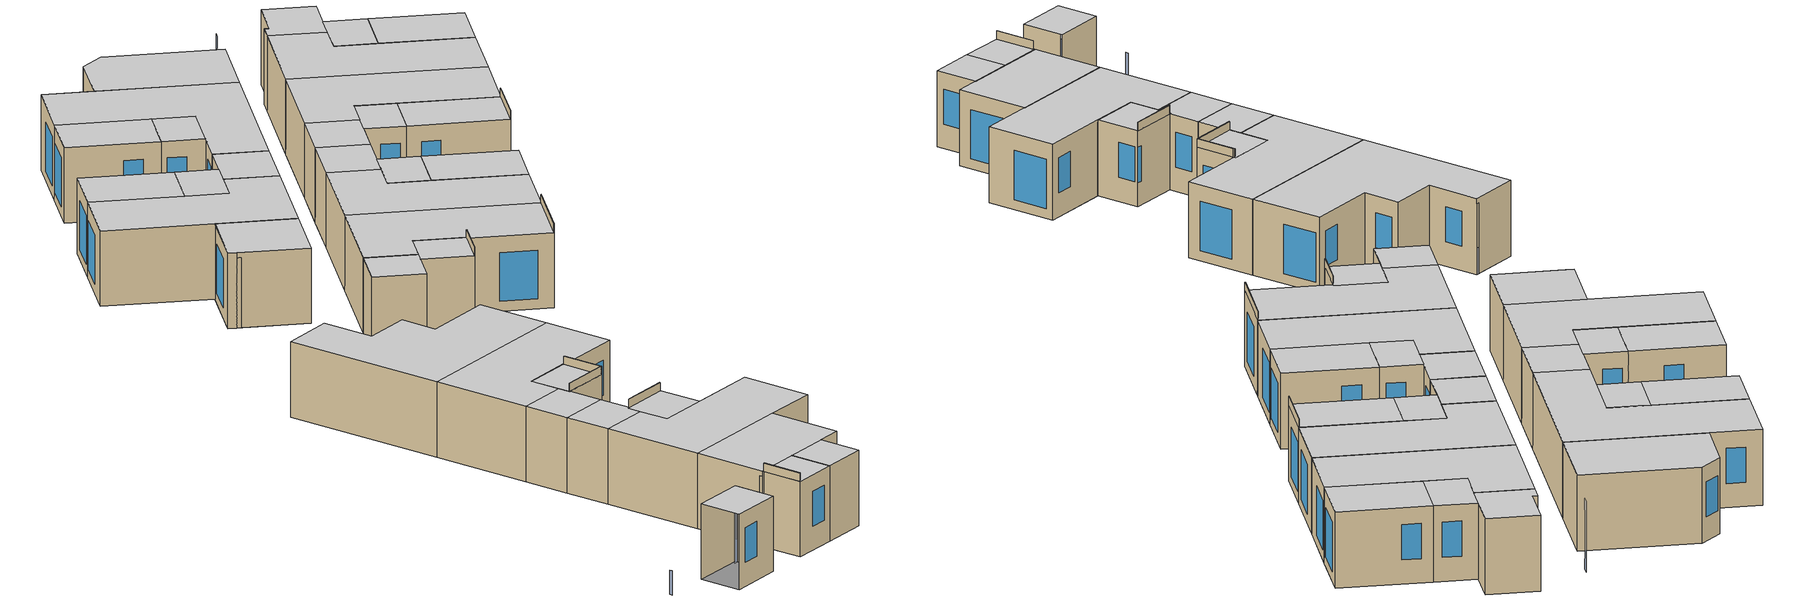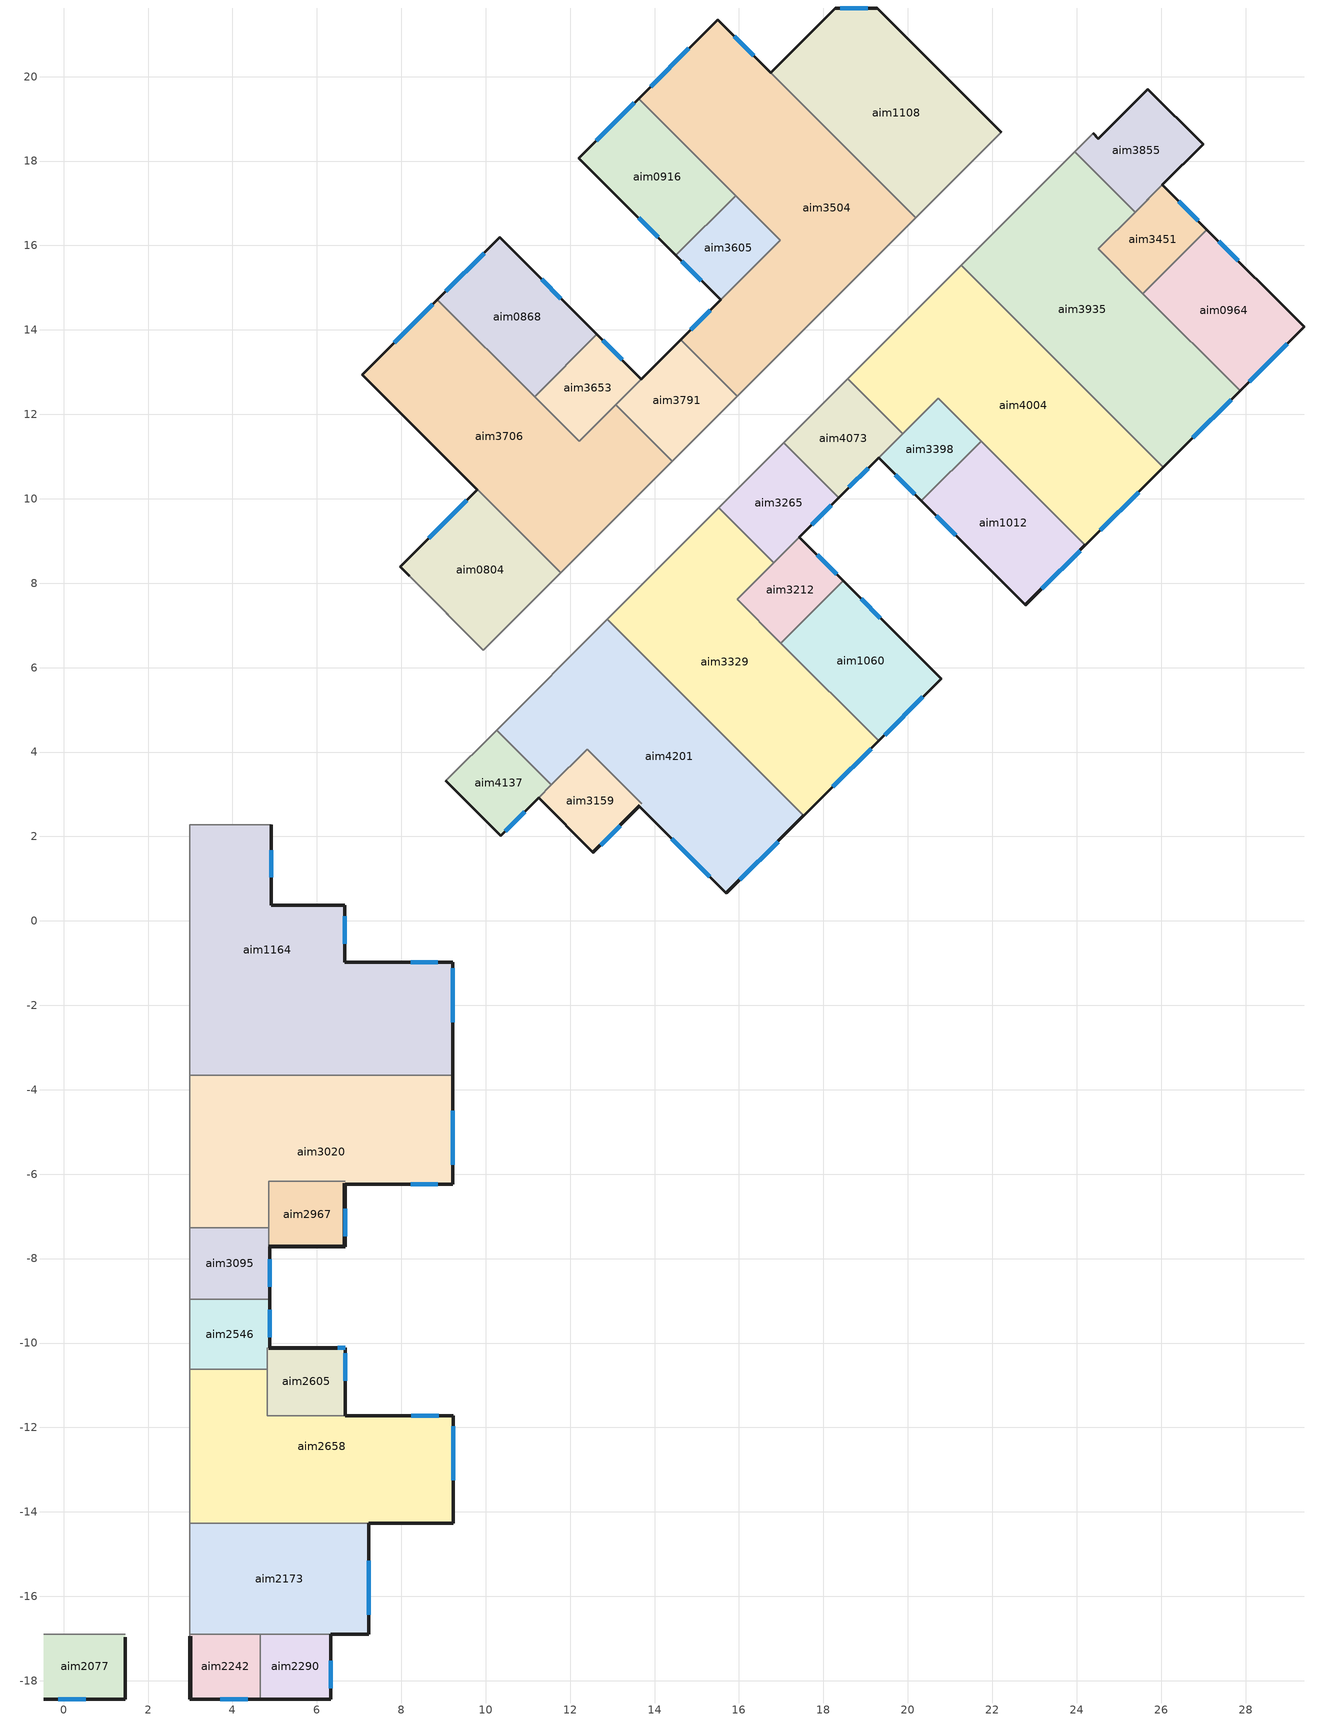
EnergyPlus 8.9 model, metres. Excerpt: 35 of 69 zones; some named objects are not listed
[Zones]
aim0804
 floor adiabatic (aim5237): 7.97,8.39 9.8,10.22 11.78,8.25 9.94,6.41 z54
 wall outside (aim5190): 9.8,10.22 7.97,8.39 8.18,8.17 z54:56.7
 wall to aim4771 (aim5190): 8.18,8.17 8.29,8.07 z54:56.52
 wall to aim4771 (aim5250): 9.94,6.41 11.78,8.25 z54:56.7; 8.18,8.17,56.52 8.29,8.07,56.52 8.29,8.07,54 9.94,6.41,54 9.94,6.41,56.7 8.18,8.17,56.7
 window (aim5302): 9.55,9.97 8.65,9.06 z54.36:56.11
 ceiling adiabatic (aim5237): 7.97,8.39 9.94,6.41 11.78,8.25 9.8,10.22 z56.7
aim3706
 floor adiabatic (aim5237): 7.08,12.94 8.86,14.72 12.21,11.36 13.08,12.23 14.42,10.89 11.78,8.25 9.8,10.22 z54
 wall outside (aim5190): 8.86,14.72 7.08,12.94 9.8,10.22 z54:56.7
 wall to aim0804 (aim5250): 9.8,10.22 11.78,8.25 z54:56.7
 wall to aim0868 (aim5250): 11.16,12.42 8.86,14.72 z54:56.7
 wall to aim3653 (aim5250): 13.08,12.23 12.21,11.36 11.16,12.42 z54:56.7
 wall to aim4771 (aim5250): 11.78,8.25 14.42,10.89 z54:56.7
 window (aim5302): 8.74,14.6 7.84,13.7 z54.36:56.11
 ceiling adiabatic (aim5237): 7.08,12.94 9.8,10.22 11.78,8.25 14.42,10.89 13.08,12.23 12.21,11.36 8.86,14.72 z56.7
aim0868
 floor adiabatic (aim5237): 8.86,14.72 10.33,16.19 12.63,13.89 11.16,12.42 z54
 wall outside (aim5190): 12.63,13.89 10.33,16.19 8.86,14.72 z54:56.7
 window (aim5302): 9.96,15.82 9.06,14.91 z54.36:56.11
 window (aim5298): 11.78,14.74 11.32,15.2 z54.86:56.11
 ceiling adiabatic (aim5237): 8.86,14.72 11.16,12.42 12.63,13.89 10.33,16.19 z56.7
aim3653
 floor adiabatic (aim5237): 11.16,12.42 12.63,13.89 13.69,12.83 12.21,11.36 z54
 wall outside (aim5190): 13.69,12.83 12.63,13.89 z54:56.7
 wall to aim0868 (aim5250): 12.63,13.89 11.16,12.42 z54:56.7
 window (aim5298): 13.23,13.29 12.77,13.75 z54.86:56.11
 ceiling adiabatic (aim5237): 11.16,12.42 12.21,11.36 13.69,12.83 12.63,13.89 z56.7
aim0916
 floor adiabatic (aim5237): 12.21,18.07 13.62,19.48 15.92,17.18 14.51,15.77 z54
 wall outside (aim5190): 13.62,19.48 12.21,18.07 14.51,15.77 z54:56.7
 wall to aim3504 (aim5250): 15.92,17.18 13.62,19.48 z54:56.7
 window (aim5298): 13.62,16.65 14.08,16.19 z54.86:56.11
 window (aim5302): 13.52,19.38 12.62,18.48 z54.36:56.11
 ceiling adiabatic (aim5237): 12.21,18.07 14.51,15.77 15.92,17.18 13.62,19.48 z56.7
aim3605
 floor adiabatic (aim5237): 14.51,15.77 15.92,17.18 16.98,16.13 15.56,14.71 z54
 wall outside (aim5190): 14.51,15.77 15.56,14.71 z54:56.7
 wall to aim0916 (aim5250): 15.92,17.18 14.51,15.77 z54:56.7
 wall to aim3504 (aim5250): 16.98,16.13 15.92,17.18 z54:56.7; 15.56,14.71,56.52 15.67,14.82,56.52 15.67,14.82,54 16.98,16.13,54 16.98,16.13,56.7 15.56,14.71,56.7
 window (aim5298): 14.65,15.63 15.11,15.17 z54.86:56.11
 ceiling adiabatic (aim5237): 14.51,15.77 15.56,14.71 16.98,16.13 15.92,17.18 z56.7
aim0964
 floor adiabatic (aim5237): 25.57,14.86 27.09,16.38 29.39,14.08 27.87,12.56 z54
 wall outside (aim5190): 27.87,12.56 29.39,14.08 27.09,16.38 z54:56.7
 wall to aim3451 (aim5250): 27.09,16.38 25.57,14.86 z54:56.7
 wall to aim3935 (aim5250): 25.57,14.86 27.87,12.56 z54:56.7
 window (aim5298): 27.83,15.64 27.37,16.1 z54.86:56.11
 window (aim5302): 28.08,12.77 28.99,13.68 z54.36:56.11
 ceiling adiabatic (aim5237): 25.57,14.86 27.87,12.56 29.39,14.08 27.09,16.38 z56.7
aim1012
 floor adiabatic (aim5237): 20.32,9.95 21.74,11.37 24.21,8.9 22.79,7.48 z54
 wall outside (aim5190): 20.32,9.95 22.79,7.48 24.21,8.9 z54:56.7
 wall outside (aim5224): 22.81,7.5 24.21,8.9 / 24.19,8.91 22.79,7.51 z56.7:57
 wall to aim3398 (aim5250): 21.74,11.37 20.32,9.95 z54:56.7
 window (aim5302): 23.18,7.86 24.08,8.77 z54.36:56.11
 window (aim5298): 20.68,9.6 21.13,9.14 z54.86:56.11
 ceiling adiabatic (aim5237): 20.32,9.95 22.79,7.48 22.79,7.51 24.19,8.91 21.74,11.37 z56.7
aim4004
 floor adiabatic (aim5237): 18.58,12.84 21.27,15.53 26.06,10.74 24.21,8.9 20.72,12.38 19.88,11.54 z54
 wall outside (aim5190): 25.99,10.67 26.06,10.74 z54:56.52; 24.21,8.9,54 25.99,10.67,54 25.99,10.67,56.52 26.06,10.74,56.52 26.06,10.74,56.7 24.21,8.9,56.7
 wall to aim1012 (aim5250): 21.74,11.37 24.21,8.9 z54:56.7
 wall to aim3398 (aim5250): 19.88,11.54 20.72,12.38 21.74,11.37 z54:56.7
 wall to aim3935 (aim5250): 26.06,10.74 21.27,15.53 z54:56.7
 wall to aim4771 (aim5250): 21.27,15.53 18.58,12.84 z54:56.7
 window (aim5302): 24.56,9.25 25.47,10.15 z54.36:56.11
 ceiling adiabatic (aim5237): 18.58,12.84 19.88,11.54 20.72,12.38 24.21,8.9 26.06,10.74 21.27,15.53 z56.7
aim1060
 floor adiabatic (aim5237): 16.99,6.58 18.47,8.06 20.79,5.74 19.31,4.26 z54
 wall outside (aim5190): 19.31,4.26 20.79,5.74 18.47,8.06 z54:56.7
 wall to aim3212 (aim5250): 18.47,8.06 16.99,6.58 z54:56.7
 wall to aim3329 (aim5250): 16.99,6.58 19.31,4.26 z54:56.7
 window (aim5298): 19.35,7.17 18.89,7.63 z54.86:56.11
 window (aim5302): 19.45,4.4 20.36,5.31 z54.36:56.11
 ceiling adiabatic (aim5237): 16.99,6.58 19.31,4.26 20.79,5.74 18.47,8.06 z56.7
aim1108
 floor adiabatic (aim5237): 16.75,20.1 18.28,21.63 19.27,21.63 22.21,18.68 20.19,16.66 z54
 wall outside (aim5190): 22.21,18.68 19.27,21.63 18.28,21.63 16.75,20.1 z54:56.7
 wall to aim4771 (aim5250): 20.19,16.66 22.21,18.68 z54:56.7
 window (aim5298): 19.05,21.63 18.4,21.63 z54.86:56.11
 ceiling adiabatic (aim5237): 16.75,20.1 20.19,16.66 22.21,18.68 19.27,21.63 18.28,21.63 z56.7
aim3504
 floor adiabatic (aim5237): 13.62,19.48 15.49,21.35 20.19,16.66 15.96,12.43 14.62,13.77 16.98,16.13 z54
 wall outside (aim5190): 15.56,14.71 14.62,13.77 / 16.75,20.1 15.49,21.35 13.62,19.48 z54:56.7
 wall to aim1108 (aim5190): 16.86,19.99 16.75,20.1 z54:56.52
 wall to aim1108 (aim5250): 16.75,20.1,56.52 16.75,20.1,56.7 20.19,16.66,56.7 20.19,16.66,54 16.86,19.99,54 16.86,19.99,56.52
 wall to aim3605 (aim5190): 15.67,14.82 15.56,14.71 z54:56.52
 wall to aim3791 (aim5250): 14.62,13.77 15.96,12.43 z54:56.7
 wall to aim4771 (aim5250): 15.96,12.43 20.19,16.66 z54:56.7
 window (aim5298): 15.32,14.47 14.86,14.01 / 16.35,20.49 15.89,20.95 z54.86:56.11
 window (aim5302): 14.81,20.67 13.9,19.76 z54.36:56.11
 ceiling adiabatic (aim5237): 13.62,19.48 16.98,16.13 14.62,13.77 15.96,12.43 20.19,16.66 15.49,21.35 z56.7
aim1164
 floor adiabatic (aim5237): 2.99,-3.66 2.99,2.28 4.92,2.28 4.92,0.36 6.66,0.36 6.66,-0.98 9.22,-0.98 9.22,-3.66 z54
 wall outside (aim5190): 9.22,-3.66 9.22,-0.98 6.66,-0.98 6.66,0.36 4.92,0.36 4.92,2.28 z54:56.7
 wall to aim4771 (aim5250): 2.99,2.28 2.99,-3.66 z54:56.7; 2.99,2.28,54 2.99,2.28,56.7 4.92,2.28,56.7 4.92,2.28,56.52 4.77,2.28,56.52 4.77,2.28,54
 window (aim5298): 4.92,1.03 4.92,1.68 / 6.66,-0.54 6.66,0.11 / 8.87,-0.98 8.22,-0.98 z54.86:56.11
 window (aim5302): 9.22,-2.41 9.22,-1.13 z54.36:56.11
 ceiling adiabatic (aim5237): 2.99,-3.66 9.22,-3.66 9.22,-0.98 6.66,-0.98 6.66,0.36 4.92,0.36 4.92,2.28 2.99,2.28 z56.7
aim3020
 floor adiabatic (aim5237): 2.99,-7.27 2.99,-3.66 9.22,-3.66 9.22,-6.23 6.68,-6.23 6.68,-6.17 4.86,-6.17 4.86,-7.27 z54
 wall outside (aim5190): 6.68,-6.23 9.22,-6.23 9.22,-3.66 z54:56.7
 wall to aim1164 (aim5190): 9.22,-3.66 2.99,-3.66 z54:56.7
 wall to aim2967 (aim5190): 6.52,-6.17 6.68,-6.17 z54:56.52
 wall to aim2967 (aim5250): 4.86,-7.27 4.86,-6.17 z54:56.7; 4.86,-6.17,54 6.52,-6.17,54 6.52,-6.17,56.52 6.68,-6.17,56.52 6.68,-6.17,56.7 4.86,-6.17,56.7
 wall to aim4771 (aim5250): 2.99,-3.66 2.99,-7.27 z54:56.7
 window (aim5302): 9.22,-5.78 9.22,-4.5 z54.36:56.11
 window (aim5298): 8.22,-6.23 8.87,-6.23 z54.86:56.11
 ceiling adiabatic (aim5237): 2.99,-7.27 4.86,-7.27 4.86,-6.17 6.68,-6.17 6.68,-6.23 9.22,-6.23 9.22,-3.66 2.99,-3.66 z56.7
aim2077
 floor adiabatic (aim5237): -0.47,-18.43 -0.47,-16.89 1.46,-16.89 1.46,-18.43 z54
 wall outside (aim5190): -0.47,-18.43 1.46,-18.43 1.46,-16.97 z54:56.7
 wall to aim2008 (aim5250): 1.46,-16.89 -0.47,-16.89 z54:56.7
 window (aim5298): -0.13,-18.43 0.52,-18.43 z54.86:56.11
 ceiling adiabatic (aim5237): -0.47,-18.43 1.46,-18.43 1.46,-16.89 -0.47,-16.89 z56.7
aim2173
 floor adiabatic (aim5237): 2.99,-16.89 2.99,-14.27 7.23,-14.27 7.23,-16.89 z54
 wall outside (aim5190): 6.33,-16.89 7.23,-16.89 7.23,-14.27 z54:56.7
 wall to aim2290 (aim5190): 6.17,-16.89 6.33,-16.89 z54:56.52
 wall to aim2658 (aim5250): 2.99,-14.27,54 2.99,-14.27,56.7 7.23,-14.27,56.7 7.23,-14.27,56.52 7.07,-14.27,56.52 7.07,-14.27,54
 wall to aim4771 (aim5190): 2.99,-16.79 2.99,-16.89 z54:56.52
 wall to aim4771 (aim5250): 2.99,-16.89,56.52 2.99,-16.89,56.7 2.99,-14.27,56.7 2.99,-14.27,54 2.99,-16.79,54 2.99,-16.79,56.52
 window (aim5302): 7.23,-16.44 7.23,-15.16 z54.36:56.11
 ceiling adiabatic (aim5237): 2.99,-16.89 7.23,-16.89 7.23,-14.27 2.99,-14.27 z56.7
aim2242
 floor adiabatic (aim5237): 2.99,-18.43 2.99,-16.89 4.66,-16.89 4.66,-18.43 z54
 wall outside (aim5190): 2.99,-16.97 2.99,-18.43 4.66,-18.43 z54:56.7
 wall outside (aim5224): 3.02,-18.41 3.02,-16.95 / 2.99,-16.95 2.99,-18.41 z56.7:57
 wall to aim2173 (aim5250): 4.66,-16.89 2.99,-16.89 z54:56.7
 wall to aim4771 (aim5190): 2.99,-16.89 2.99,-16.97 z54:56.7
 window (aim5298): 3.71,-18.43 4.36,-18.43 z54.86:56.11
 ceiling adiabatic (aim5237): 2.99,-18.43 4.66,-18.43 4.66,-16.89 2.99,-16.89 3.02,-16.95 3.02,-18.41 z56.7
aim2290
 floor adiabatic (aim5237): 4.66,-18.43 4.66,-16.89 6.33,-16.89 6.33,-18.43 z54
 wall outside (aim5190): 4.66,-18.43 6.33,-18.43 6.33,-16.89 z54:56.7
 wall to aim2173 (aim5250): 4.66,-16.89,54 4.66,-16.89,56.7 6.33,-16.89,56.7 6.33,-16.89,56.52 6.17,-16.89,56.52 6.17,-16.89,54
 wall to aim2242 (aim5250): 4.66,-16.89 4.66,-18.43 z54:56.7
 window (aim5298): 6.33,-18.18 6.33,-17.53 z54.86:56.11
 ceiling adiabatic (aim5237): 4.66,-18.43 6.33,-18.43 6.33,-16.89 4.66,-16.89 z56.7
aim2658
 floor adiabatic (aim5237): 2.99,-14.27 2.99,-10.62 4.82,-10.62 4.82,-11.72 9.24,-11.72 9.24,-14.27 z54
 wall outside (aim5190): 7.23,-14.27 9.24,-14.27 9.24,-11.72 6.68,-11.72 z54:56.7
 wall to aim2173 (aim5190): 7.07,-14.27 7.23,-14.27 z54:56.52
 wall to aim2546 (aim5250): 4.82,-10.62 2.99,-10.62 z54:56.7
 wall to aim2605 (aim5250): 6.68,-11.72 4.82,-11.72 4.82,-10.62 z54:56.7
 wall to aim4771 (aim5250): 2.99,-10.62 2.99,-14.27 z54:56.7
 window (aim5298): 8.88,-11.72 8.23,-11.72 z54.86:56.11
 window (aim5302): 9.24,-13.25 9.24,-11.97 z54.36:56.11
 ceiling adiabatic (aim5237): 2.99,-14.27 9.24,-14.27 9.24,-11.72 4.82,-11.72 4.82,-10.62 2.99,-10.62 z56.7
aim2546
 floor adiabatic (aim5237): 2.99,-10.62 2.99,-8.97 4.88,-8.97 4.88,-10.11 4.82,-10.11 4.82,-10.62 z54
 wall outside (aim5190): 4.88,-10.11 4.88,-8.97 z54:56.7
 wall to aim2605 (aim5250): 4.82,-10.62 4.82,-10.11 z54:56.7
 wall to aim3095 (aim5190): 4.88,-8.97 2.99,-8.97 z54:56.7
 wall to aim4771 (aim5250): 2.99,-8.97 2.99,-10.62 z54:56.7
 window (aim5298): 4.88,-9.86 4.88,-9.21 z54.86:56.11
 ceiling adiabatic (aim5237): 2.99,-10.62 4.82,-10.62 4.82,-10.11 4.88,-10.11 4.88,-8.97 2.99,-8.97 z56.7
aim2605
 floor adiabatic (aim5237): 4.82,-11.72 4.82,-10.11 6.68,-10.11 6.68,-11.72 z54
 wall outside (aim5190): 6.68,-11.72 6.68,-10.11 z54:56.7; 4.88,-10.11,54 4.88,-10.11,57 4.91,-10.11,57 4.91,-10.11,56.7 6.68,-10.11,56.7 6.68,-10.11,54
 wall outside (aim5224): 6.65,-10.11 4.91,-10.11 / 4.86,-10.13 6.65,-10.13 z56.7:57
 window (aim5298): 6.68,-10.11 6.5,-10.11 / 6.68,-10.89 6.68,-10.24 z54.86:56.11
 ceiling adiabatic (aim5237): 4.82,-11.72 6.68,-11.72 6.68,-10.11 6.65,-10.13 4.86,-10.13 4.82,-10.11 z56.7
aim2967
 floor adiabatic (aim5237): 4.86,-7.72 4.86,-6.17 6.68,-6.17 6.68,-7.72 z54
 wall outside (aim5190): 6.68,-7.72,54 6.68,-6.23,54 6.68,-6.23,57 6.68,-6.26,57 6.68,-6.26,56.7 6.68,-7.72,56.7; 4.88,-7.72,54 6.68,-7.72,54 6.68,-7.72,57 6.65,-7.72,57 6.65,-7.72,56.7 4.88,-7.72,56.7
 wall outside (aim5224): 6.68,-7.72 6.68,-6.26 / 6.65,-6.21 6.65,-7.7 4.86,-7.7 / 4.86,-7.72 6.65,-7.72 z56.7:57
 wall to aim3095 (aim5190): 4.86,-7.72 4.88,-7.72 z54:56.7
 window (aim5298): 6.68,-7.47 6.68,-6.82 z54.86:56.11
 ceiling adiabatic (aim5237): 4.86,-6.17 4.86,-7.7 6.65,-7.7 6.65,-6.21 6.68,-6.17 z56.7
aim3095
 floor adiabatic (aim5237): 2.99,-8.97 2.99,-7.27 4.86,-7.27 4.86,-7.72 4.88,-7.72 4.88,-8.97 z54
 wall outside (aim5190): 4.88,-8.97 4.88,-7.72 z54:56.7
 wall to aim2967 (aim5250): 4.86,-7.72 4.86,-7.27 z54:56.7
 wall to aim3020 (aim5250): 4.86,-7.27 2.99,-7.27 z54:56.7
 wall to aim4771 (aim5250): 2.99,-7.27 2.99,-8.97 z54:56.7
 window (aim5298): 4.88,-8.67 4.88,-8.02 z54.86:56.11
 ceiling adiabatic (aim5237): 2.99,-8.97 4.88,-8.97 4.88,-7.72 4.86,-7.72 4.86,-7.27 2.99,-7.27 z56.7
aim3159
 floor adiabatic (aim5237): 11.25,2.91 12.4,4.07 13.7,2.77 12.55,1.62 z54
 wall outside (aim5190): 11.25,2.91 12.55,1.62 z54:56.7; 12.55,1.62,54 13.64,2.71,54 13.64,2.71,57 13.62,2.7,57 13.62,2.7,56.7 12.55,1.62,56.7
 wall outside (aim5224): 12.56,1.63 13.62,2.7 / 13.64,2.74 12.55,1.65 z56.7:57
 window (aim5298): 12.73,1.8 13.19,2.26 z54.86:56.11
 ceiling adiabatic (aim5237): 11.25,2.91 12.55,1.62 12.55,1.65 13.64,2.74 13.7,2.77 12.4,4.07 z56.7
aim4137
 floor adiabatic (aim5237): 9.06,3.32 10.26,4.52 11.56,3.22 10.36,2.02 z54
 wall outside (aim5190): 9.06,3.32 10.36,2.02 11.25,2.91 z54:56.7
 wall to aim3159 (aim5250): 11.25,2.91 11.56,3.22 z54:56.7
 wall to aim4771 (aim5250): 10.26,4.52 9.06,3.32 z54:56.7
 window (aim5298): 10.46,2.13 10.92,2.59 z54.86:56.11
 ceiling adiabatic (aim5237): 9.06,3.32 10.36,2.02 11.56,3.22 10.26,4.52 z56.7
aim4201
 floor adiabatic (aim5237): 10.26,4.52 12.88,7.14 17.54,2.49 15.7,0.65 13.64,2.71 13.7,2.77 12.4,4.07 11.56,3.22 z54
 wall outside (aim5190): 17.47,2.42 17.54,2.49 z54:56.52; 13.64,2.71 15.7,0.65 z54:56.7; 15.7,0.65,54 17.47,2.42,54 17.47,2.42,56.52 17.54,2.49,56.52 17.54,2.49,56.7 15.7,0.65,56.7
 wall outside (aim5224): 15.72,0.67 17.54,2.49 / 17.52,2.5 15.7,0.68 z56.7:57
 wall to aim3159 (aim5190): 13.59,2.88 13.7,2.77 z54:56.52
 wall to aim3159 (aim5250): 11.56,3.22 12.4,4.07 z54:56.7; 12.4,4.07,54 13.59,2.88,54 13.59,2.88,56.52 13.7,2.77,56.52 13.7,2.77,56.7 12.4,4.07,56.7
 wall to aim3329 (aim5250): 17.54,2.49 12.88,7.14 z54:56.7
 wall to aim4137 (aim5250): 10.26,4.52 11.56,3.22 z54:56.7
 wall to aim4771 (aim5250): 12.88,7.14 10.26,4.52 z54:56.7
 window (aim5302): 16.02,0.97 16.93,1.88 / 14.41,1.95 15.31,1.04 z54.36:56.11
 ceiling adiabatic (aim5237): 10.26,4.52 11.56,3.22 12.4,4.07 13.7,2.77 13.64,2.71 15.7,0.65 15.7,0.68 17.52,2.5 12.88,7.14 z56.7
aim3212
 floor adiabatic (aim5237): 15.96,7.62 17.43,9.09 18.47,8.06 16.99,6.58 z54
 wall outside (aim5190): 18.47,8.06 17.43,9.09 z54:56.7
 wall to aim3265 (aim5250): 16.83,8.49,54 16.83,8.49,56.7 17.43,9.09,56.7 17.43,9.09,56.52 17.32,8.99,56.52 17.32,8.99,54
 wall to aim3329 (aim5250): 16.83,8.49 15.96,7.62 16.99,6.58 z54:56.7
 window (aim5298): 18.31,8.21 17.85,8.67 z54.86:56.11
 ceiling adiabatic (aim5237): 15.96,7.62 16.99,6.58 18.47,8.06 17.43,9.09 z56.7
aim3265
 floor adiabatic (aim5237): 15.53,9.79 17.06,11.33 18.36,10.03 16.83,8.49 z54
 wall outside (aim5190): 17.43,9.09 18.36,10.03 z54:56.7
 wall to aim3212 (aim5190): 17.32,8.99 17.43,9.09 z54:56.52
 wall to aim4073 (aim5250): 18.36,10.03 17.06,11.33 z54:56.7
 wall to aim4771 (aim5250): 17.06,11.33 15.53,9.79 z54:56.7
 window (aim5298): 17.72,9.39 18.18,9.85 z54.86:56.11
 ceiling adiabatic (aim5237): 15.53,9.79 16.83,8.49 18.36,10.03 17.06,11.33 z56.7
aim3329
 floor adiabatic (aim5237): 12.88,7.14 15.53,9.79 16.83,8.49 15.96,7.62 19.31,4.26 17.54,2.49 z54
 wall outside (aim5190): 17.54,2.49 19.31,4.26 z54:56.7
 wall to aim3265 (aim5250): 16.83,8.49 15.53,9.79 z54:56.7
 wall to aim4771 (aim5250): 15.53,9.79 12.88,7.14 z54:56.7
 window (aim5302): 18.22,3.17 19.13,4.08 z54.36:56.11
 ceiling adiabatic (aim5237): 12.88,7.14 17.54,2.49 19.31,4.26 15.96,7.62 16.83,8.49 15.53,9.79 z56.7
aim3398
 floor adiabatic (aim5237): 19.31,10.97 20.72,12.38 21.74,11.37 20.32,9.95 z54
 wall outside (aim5190): 19.31,10.97 20.32,9.95 z54:56.7
 window (aim5298): 19.71,10.57 20.17,10.11 z54.86:56.11
 ceiling adiabatic (aim5237): 19.31,10.97 20.32,9.95 21.74,11.37 20.72,12.38 z56.7
aim4073
 floor adiabatic (aim5237): 17.06,11.33 18.58,12.84 19.88,11.54 18.36,10.03 z54
 wall outside (aim5190): 18.36,10.03 19.31,10.97 z54:56.7
 wall to aim3398 (aim5250): 19.31,10.97 19.88,11.54 z54:56.7
 wall to aim4004 (aim5250): 19.88,11.54 18.58,12.84 z54:56.7
 wall to aim4771 (aim5250): 18.58,12.84 17.06,11.33 z54:56.7
 window (aim5298): 18.6,10.27 19.06,10.73 z54.86:56.11
 ceiling adiabatic (aim5237): 17.06,11.33 18.36,10.03 19.88,11.54 18.58,12.84 z56.7
aim3451
 floor adiabatic (aim5237): 24.51,15.92 26.03,17.44 27.09,16.38 25.57,14.86 z54
 wall outside (aim5190): 27.09,16.38 26.03,17.44 z54:56.7
 wall to aim3855 (aim5250): 25.39,16.79,54 25.39,16.79,56.7 26.03,17.44,56.7 26.03,17.44,56.52 25.92,17.33,56.52 25.92,17.33,54
 wall to aim3935 (aim5250): 25.39,16.79 24.51,15.92 25.57,14.86 z54:56.7
 window (aim5298): 26.87,16.59 26.42,17.05 z54.86:56.11
 ceiling adiabatic (aim5237): 24.51,15.92 25.57,14.86 27.09,16.38 26.03,17.44 z56.7
aim3855
 floor adiabatic (aim5237): 23.96,18.22 24.39,18.66 24.52,18.53 25.69,19.71 27,18.4 25.39,16.79 z54
 wall outside (aim5190): 26.03,17.44 27,18.4 25.69,19.71 24.52,18.53 24.39,18.66 z54:56.7
 wall to aim3451 (aim5190): 25.92,17.33 26.03,17.44 z54:56.52
 wall to aim4771 (aim5250): 24.39,18.66 23.96,18.22 z54:56.7
 ceiling adiabatic (aim5237): 23.96,18.22 25.39,16.79 27,18.4 25.69,19.71 24.52,18.53 24.38,18.64 z56.7
aim3791
 floor adiabatic (aim5237): 13.08,12.23 14.62,13.77 15.96,12.43 14.42,10.89 z54
 wall outside (aim5190): 14.62,13.77 13.69,12.83 z54:56.7
 wall to aim3653 (aim5250): 13.69,12.83 13.08,12.23 z54:56.7
 wall to aim3706 (aim5250): 13.08,12.23 14.42,10.89 z54:56.7
 wall to aim4771 (aim5250): 14.42,10.89 15.96,12.43 z54:56.7
 ceiling adiabatic (aim5237): 13.08,12.23 14.42,10.89 15.96,12.43 14.62,13.77 z56.7
aim3935
 floor adiabatic (aim5237): 21.27,15.53 23.96,18.22 25.39,16.79 24.51,15.92 27.87,12.56 26.06,10.74 z54
 wall outside (aim5190): 26.06,10.74 27.87,12.56 z54:56.7
 wall to aim3855 (aim5250): 25.39,16.79 23.96,18.22 z54:56.7
 wall to aim4771 (aim5250): 23.96,18.22 21.27,15.53 z54:56.7
 window (aim5302): 26.75,11.44 27.66,12.35 z54.36:56.11
 ceiling adiabatic (aim5237): 21.27,15.53 26.06,10.74 27.87,12.56 24.51,15.92 25.39,16.79 23.96,18.22 z56.7
shading: 1.31,-16.97 1.46,-16.97 z54:56.52; -2.13,-16.79 -2.13,-16.89 z54:54.86; 23.29,19.76,54 23.5,19.97,54 23.5,19.97,56.52 23.29,19.76,56.52 23.29,19.76,56.11 23.4,19.87,56.11 23.4,19.87,54.36 23.29,19.76,54.36
[Building]
Name | North Axis | Terrain | Loads Convergence Tolerance Value | Temperature Convergence Tolerance Value | Solar Distribution | Maximum Number of Warmup Days | Minimum Number of Warmup Days | 건물 이름 | 북쪽 회전각 | 대지 형태 | 부하 수렴 허용오차 값 | 온도 수렴 허용오차 값 | 일사 분포 | 최대 예열 일 수 | 최소 예열 일 수
bldg-1 | 0 | City | 0.04 | 0.4 | FullExterior | 25 | 6
 |  |  |  |  |  |  |  | 서울일반병원 | 0 | City | 0.04 | 0.4 | FullExterior | 25 | 6
[Site:Location]
Name | Latitude | Longitude | Elevation | 장소 이름 | 위도 | 경도 | 표준 시간대 | 고도 (m)
Sri Lanka | 7.29312 | 80.635 | 690
 |  |  |  | 서울특별시 | 37.5665 | 126.978 | 9 | 38
[SizingPeriod:DesignDay] Day of Month=15; Humidity Condition Type=WetBulb; Barometric Pressure=101216.9; Wind Direction=0; Rain Indicator=No; Snow Indicator=No; Daylight Saving Time Indicator=No
Name | Month | Day Type | Maximum DryBulb Temperature | Daily DryBulb Temperature Range | Wetbulb or DewPoint at Maximum DryBulb | Wind Speed | Solar Model Indicator | Sky Clearness
Summer Design Day in HVLK_2 (O1-O1:31-12) Jul | 7 | SummerDesignDay | 31.1 | 4 | 26.4 | 0 | ASHRAEClearSky | 0.98
Summer Design Day in HVLK_2 (O1-O1:31-12) Aug | 8 | SummerDesignDay | 31.2 | 4.2 | 26 | 0 | ASHRAEClearSky | 0.98
Summer Design Day in HVLK_2 (O1-O1:31-12) Sep | 9 | SummerDesignDay | 31.2 | 4.8 | 25.9 | 0 | ASHRAEClearSky | 0.98
Winter Design Day in HVLK_2 (O1-O1:31-12) | 1 | WinterDesignDay | 20.9 | 0 | 20.9 | 9.6 |  | 0
[Site:GroundTemperature:BuildingSurface]
19.527, 19.502, 19.536, 19.598, 20.002, 21.64, 22.225, 22.375, 21.449, 20.121, 19.802, 19.633
18, 18, 18, 18, 18, 18, 18, 18, 18, 18, 18, 18
[Material] Roughness=MediumRough; Thermal Absorptance=0.9; Solar Absorptance=0.7; Visible Absorptance=0.7
Name | Thickness | Conductivity | Density | Specific Heat
aim5195 | 0.005 | 0.8002 | 1700 | 850
aim5202 | 0.05 | 0.12 | 1050 | 1300
aim5209 | 0.235 | 2.1 | 2400 | 860
aim5216 | 0.013 | 0.72 | 1760 | 840
aim5229 | 0.05 | 0.122 | 700 | 840
aim5242 | 0.185 | 2.1 | 2400 | 860
aim5255 | 0.015 | 0.72 | 1760 | 840
aim5262 | 0.17 | 2.1 | 2400 | 860
[WindowMaterial:SimpleGlazingSystem] UFactor=5.7; Solar Heat Gain Coefficient=0.83; Visible Transmittance=0.9
Windows : Green_Window_v2 : 3-650x1250mm(6mm-Single); Windows : Green_Window_v2 : 3-1290x1750mm(6mm-Single)
[Construction]
aim5190: aim5195, aim5202, aim5209, aim5216
aim5224: aim5229
aim5237: aim5242
aim5250: aim5255, aim5262, aim5255
aim5298: Windows : Green_Window_v2 : 3-650x1250mm(6mm-Single)
aim5302: Windows : Green_Window_v2 : 3-1290x1750mm(6mm-Single)
[Zone] Type=1; Multiplier=1; Ceiling Height=autocalculate; Volume=autocalculate; Floor Area=autocalculate; Zone Inside Convection Algorithm=TARP
aim0804; aim0868; aim0916; aim0964; aim1012; aim1060; aim1108; aim1164; aim2077; aim2173; aim2242; aim2290; aim2546; aim2605; aim2658; aim2967; aim3020; aim3095; aim3159; aim3212; aim3265; aim3329; aim3398; aim3451; aim3504; aim3605; aim3653; aim3706; aim3791; aim3855; aim3935; aim4004; aim4073; aim4137; aim4201
[People] Number of People Calculation Method=People; Fraction Radiant=0.3; Sensible Heat Fraction=autocalculate; Activity Level Schedule=Activity_Sch; Mean Radiant Temperature Calculation Type=ZoneAveraged; Thermal Comfort Model 1 Type=AdaptiveASH55; Thermal Comfort Model 2 Type=AdaptiveCEN15251
Name | Zone or ZoneList | Number of People Schedule | Number of People
aim0804people | aim0804 | BIM - Bed Roomoccupancy_sch | 0.505413
aim0868people | aim0868 | BIM - Bed Roomoccupancy_sch | 0.458273
aim0916people | aim0916 | BIM - Other Roomoccupancy_sch | 0.437061
aim0964people | aim0964 | BIM - Bed Roomoccupancy_sch | 0.474359
aim1012people | aim1012 | BIM - Bed Roomoccupancy_sch | 0.472748
aim1060people | aim1060 | BIM - Bed Roomoccupancy_sch | 0.462694
aim1108people | aim1108 | BIM - Bed Roomoccupancy_sch | 0.988177
aim1164people | aim1164 | BIM - Bed Roomoccupancy_sch | 1.84231
aim2077people | aim2077 | BIM - Other Roomoccupancy_sch | 0.179697
aim2173people | aim2173 | BIM - Bed Roomoccupancy_sch | 0.799372
aim2242people | aim2242 | BIM - Other Roomoccupancy_sch | 0.15174
aim2290people | aim2290 | BIM - Other Roomoccupancy_sch | 0.15174
aim2546people | aim2546 | BIM - Other Roomoccupancy_sch | 0.191376
aim2605people | aim2605 | BIM - Bed Roomoccupancy_sch | 0.181438
aim2658people | aim2658 | BIM - Living Roomoccupancy_sch | 1.30666
aim2967people | aim2967 | BIM - Other Roomoccupancy_sch | 0.169433
aim3020people | aim3020 | BIM - Living Roomoccupancy_sch | 1.27883
aim3095people | aim3095 | BIM - Other Roomoccupancy_sch | 0.198095
aim3159people | aim3159 | BIM - Other Roomoccupancy_sch | 0.181148
aim3212people | aim3212 | BIM - Other Roomoccupancy_sch | 0.193566
aim3265people | aim3265 | BIM - Other Roomoccupancy_sch | 0.26435
aim3329people | aim3329 | BIM - Living Roomoccupancy_sch | 1.38839
aim3398people | aim3398 | BIM - Other Roomoccupancy_sch | 0.180092
aim3451people | aim3451 | BIM - Other Roomoccupancy_sch | 0.204481
aim3504people | aim3504 | BIM - Living Roomoccupancy_sch | 1.7603
aim3605people | aim3605 | BIM - Other Roomoccupancy_sch | 0.188761
aim3653people | aim3653 | BIM - Other Roomoccupancy_sch | 0.197922
aim3706people | aim3706 | BIM - Living Roomoccupancy_sch | 1.3897
aim3791people | aim3791 | BIM - Bed Roomoccupancy_sch | 0.273085
aim3855people | aim3855 | BIM - Other Roomoccupancy_sch | 0.270521
aim3935people | aim3935 | BIM - Living Roomoccupancy_sch | 1.4737
aim4004people | aim4004 | BIM - Living Roomoccupancy_sch | 1.473559
aim4073people | aim4073 | BIM - Other Roomoccupancy_sch | 0.260539
aim4137people | aim4137 | BIM - Other Roomoccupancy_sch | 0.192847
aim4201people | aim4201 | BIM - Living Roomoccupancy_sch | 1.39044
[Lights] Design Level Calculation Method=Watts/Area; Return Air Fraction=0; Fraction Radiant=0.32; Fraction Visible=0.23; Fraction Replaceable=0.45; EndUse Subcategory=GeneralLights
Name | Zone or ZoneList | Schedule | Watts per Zone Floor Area
aim0804light | aim0804 | BIM - Bed Roomlighting_sch | 17
aim0868light | aim0868 | BIM - Bed Roomlighting_sch | 17
aim0916light | aim0916 | BIM - Other Roomlighting_sch | 14
aim0964light | aim0964 | BIM - Bed Roomlighting_sch | 17
aim1012light | aim1012 | BIM - Bed Roomlighting_sch | 17
aim1060light | aim1060 | BIM - Bed Roomlighting_sch | 17
aim1108light | aim1108 | BIM - Bed Roomlighting_sch | 17
aim1164light | aim1164 | BIM - Bed Roomlighting_sch | 17
aim2077light | aim2077 | BIM - Other Roomlighting_sch | 14
aim2173light | aim2173 | BIM - Bed Roomlighting_sch | 17
aim2242light | aim2242 | BIM - Other Roomlighting_sch | 14
aim2290light | aim2290 | BIM - Other Roomlighting_sch | 14
aim2546light | aim2546 | BIM - Other Roomlighting_sch | 14
aim2605light | aim2605 | BIM - Bed Roomlighting_sch | 17
aim2658light | aim2658 | BIM - Living Roomlighting_sch | 14
aim2967light | aim2967 | BIM - Other Roomlighting_sch | 14
aim3020light | aim3020 | BIM - Living Roomlighting_sch | 14
aim3095light | aim3095 | BIM - Other Roomlighting_sch | 14
aim3159light | aim3159 | BIM - Other Roomlighting_sch | 14
aim3212light | aim3212 | BIM - Other Roomlighting_sch | 14
aim3265light | aim3265 | BIM - Other Roomlighting_sch | 14
aim3329light | aim3329 | BIM - Living Roomlighting_sch | 14
aim3398light | aim3398 | BIM - Other Roomlighting_sch | 14
aim3451light | aim3451 | BIM - Other Roomlighting_sch | 14
aim3504light | aim3504 | BIM - Living Roomlighting_sch | 14
aim3605light | aim3605 | BIM - Other Roomlighting_sch | 14
aim3653light | aim3653 | BIM - Other Roomlighting_sch | 14
aim3706light | aim3706 | BIM - Living Roomlighting_sch | 14
aim3791light | aim3791 | BIM - Bed Roomlighting_sch | 17
aim3855light | aim3855 | BIM - Other Roomlighting_sch | 14
aim3935light | aim3935 | BIM - Living Roomlighting_sch | 14
aim4004light | aim4004 | BIM - Living Roomlighting_sch | 14
aim4073light | aim4073 | BIM - Other Roomlighting_sch | 14
aim4137light | aim4137 | BIM - Other Roomlighting_sch | 14
aim4201light | aim4201 | BIM - Living Roomlighting_sch | 14
[ElectricEquipment] Design Level Calculation Method=Watts/Area; Watts per Zone Floor Area=12; Fraction Latent=0.3; Fraction Radiant=0.2; Fraction Lost=0; EndUse Subcategory=General
Name | Zone or ZoneList | Schedule
aim0804equipment | aim0804 | BIM - Bed Roomequipment_sch
aim0868equipment | aim0868 | BIM - Bed Roomequipment_sch
aim0916equipment | aim0916 | BIM - Other Roomequipment_sch
aim0964equipment | aim0964 | BIM - Bed Roomequipment_sch
aim1012equipment | aim1012 | BIM - Bed Roomequipment_sch
aim1060equipment | aim1060 | BIM - Bed Roomequipment_sch
aim1108equipment | aim1108 | BIM - Bed Roomequipment_sch
aim1164equipment | aim1164 | BIM - Bed Roomequipment_sch
aim2077equipment | aim2077 | BIM - Other Roomequipment_sch
aim2173equipment | aim2173 | BIM - Bed Roomequipment_sch
aim2242equipment | aim2242 | BIM - Other Roomequipment_sch
aim2290equipment | aim2290 | BIM - Other Roomequipment_sch
aim2546equipment | aim2546 | BIM - Other Roomequipment_sch
aim2605equipment | aim2605 | BIM - Bed Roomequipment_sch
aim2658equipment | aim2658 | BIM - Living Roomequipment_sch
aim2967equipment | aim2967 | BIM - Other Roomequipment_sch
aim3020equipment | aim3020 | BIM - Living Roomequipment_sch
aim3095equipment | aim3095 | BIM - Other Roomequipment_sch
aim3159equipment | aim3159 | BIM - Other Roomequipment_sch
aim3212equipment | aim3212 | BIM - Other Roomequipment_sch
aim3265equipment | aim3265 | BIM - Other Roomequipment_sch
aim3329equipment | aim3329 | BIM - Living Roomequipment_sch
aim3398equipment | aim3398 | BIM - Other Roomequipment_sch
aim3451equipment | aim3451 | BIM - Other Roomequipment_sch
aim3504equipment | aim3504 | BIM - Living Roomequipment_sch
aim3605equipment | aim3605 | BIM - Other Roomequipment_sch
aim3653equipment | aim3653 | BIM - Other Roomequipment_sch
aim3706equipment | aim3706 | BIM - Living Roomequipment_sch
aim3791equipment | aim3791 | BIM - Bed Roomequipment_sch
aim3855equipment | aim3855 | BIM - Other Roomequipment_sch
aim3935equipment | aim3935 | BIM - Living Roomequipment_sch
aim4004equipment | aim4004 | BIM - Living Roomequipment_sch
aim4073equipment | aim4073 | BIM - Other Roomequipment_sch
aim4137equipment | aim4137 | BIM - Other Roomequipment_sch
aim4201equipment | aim4201 | BIM - Living Roomequipment_sch
[ZoneInfiltration:DesignFlowRate] Schedule=24X7_on; Design Flow Rate Calculation Method=AirChanges/Hour; Air Changes per Hour=0.5; Constant Term Coefficient=0.606; Temperature Term Coefficient=0.03636; Velocity Term Coefficient=0.117717; Velocity Squared Term Coefficient=0
Name | Zone or ZoneList
aim0804infil | aim0804
aim0868infil | aim0868
aim0916infil | aim0916
aim0964infil | aim0964
aim1012infil | aim1012
aim1060infil | aim1060
aim1108infil | aim1108
aim1164infil | aim1164
aim2077infil | aim2077
aim2173infil | aim2173
aim2242infil | aim2242
aim2290infil | aim2290
aim2546infil | aim2546
aim2605infil | aim2605
aim2658infil | aim2658
aim2967infil | aim2967
aim3020infil | aim3020
aim3095infil | aim3095
aim3159infil | aim3159
aim3212infil | aim3212
aim3265infil | aim3265
aim3329infil | aim3329
aim3398infil | aim3398
aim3451infil | aim3451
aim3504infil | aim3504
aim3605infil | aim3605
aim3653infil | aim3653
aim3706infil | aim3706
aim3791infil | aim3791
aim3855infil | aim3855
aim3935infil | aim3935
aim4004infil | aim4004
aim4073infil | aim4073
aim4137infil | aim4137
aim4201infil | aim4201
[ZoneVentilation:DesignFlowRate] Schedule=24X7_on; Design Flow Rate Calculation Method=AirChanges/Hour; Air Changes per Hour=2; Ventilation Type=Natural; Fan Pressure Rise=67; Fan Total Efficiency=0.7; Constant Term Coefficient=1; Temperature Term Coefficient=0; Velocity Term Coefficient=0; Velocity Squared Term Coefficient=0; Minimum Indoor Temperature=21; Maximum Indoor Temperature=24; Maximum Wind Speed=40
Name | Zone or ZoneList
aim0804vent | aim0804
aim0868vent | aim0868
aim0964vent | aim0964
aim1012vent | aim1012
aim1060vent | aim1060
aim1108vent | aim1108
aim1164vent | aim1164
aim2173vent | aim2173
aim2605vent | aim2605
aim2658vent | aim2658
aim3020vent | aim3020
aim3329vent | aim3329
aim3504vent | aim3504
aim3706vent | aim3706
aim3935vent | aim3935
aim4004vent | aim4004
aim4201vent | aim4201
[HVACTemplate:Zone:Unitary] Supply Air Maximum Flow Rate=autosize; Outdoor Air Method=flow/person; Outdoor Air Flow Rate per Person=0.00944; Outdoor Air Flow Rate per Zone Floor Area=0; Outdoor Air Flow Rate per Zone=0; Baseboard Heating Type=None; Baseboard Heating Capacity=Autosize; Zone Cooling Design Supply Air Temperature Input Method=SystemSupplyAirTemperature; Zone Heating Design Supply Air Temperature Input Method=SystemSupplyAirTemperature
Name | Template Unitary System | Template Thermostat
aim0804 | aim0804AHU | BIM - Bed RoomDualSP
aim0868 | aim0868AHU | BIM - Bed RoomDualSP
aim0964 | aim0964AHU | BIM - Bed RoomDualSP
aim1012 | aim1012AHU | BIM - Bed RoomDualSP
aim1060 | aim1060AHU | BIM - Bed RoomDualSP
aim1108 | aim1108AHU | BIM - Bed RoomDualSP
aim1164 | aim1164AHU | BIM - Bed RoomDualSP
aim2173 | aim2173AHU | BIM - Bed RoomDualSP
aim2605 | aim2605AHU | BIM - Bed RoomDualSP
aim2658 | aim2658AHU | BIM - Living RoomDualSP
aim3020 | aim3020AHU | BIM - Living RoomDualSP
aim3329 | aim3329AHU | BIM - Living RoomDualSP
aim3504 | aim3504AHU | BIM - Living RoomDualSP
aim3706 | aim3706AHU | BIM - Living RoomDualSP
aim3935 | aim3935AHU | BIM - Living RoomDualSP
aim4004 | aim4004AHU | BIM - Living RoomDualSP
aim4201 | aim4201AHU | BIM - Living RoomDualSP
[HVACTemplate:System:Unitary] System Availability Schedule=24X7_on; Supply Fan Maximum Flow Rate=autosize; Supply Fan Operating Mode Schedule=24X7_on; Supply Fan Total Efficiency=0.7; Supply Fan Delta Pressure=600; Supply Fan Motor Efficiency=0.9; Supply Fan Motor in Air Stream Fraction=1; Cooling Coil Type=SingleSpeedDX; Cooling Design Supply Air Temperature=14; Cooling Coil Gross Rated Total Capacity=autosize; Cooling Coil Gross Rated Sensible Heat Ratio=autosize; Cooling Coil Gross Rated COP=3; Heating Coil Type=Electric; Heating Design Supply Air Temperature=50; Heating Coil Capacity=autosize; Gas Heating Coil Efficiency=0.8; Gas Heating Coil Parasitic Electric Load=0; Maximum Outdoor Air Flow Rate=autosize; Minimum Outdoor Air Flow Rate=autosize; Economizer Type=NoEconomizer; Economizer Lockout=NoLockout; Supply Fan Placement=BlowThrough; Night Cycle Control=CycleOnAny; Heat Recovery Type=None; Dehumidification Control Type=None; Dehumidification Setpoint=60; Humidifier Rated Capacity=1e-06; Humidifier Rated Electric Power=2690; Humidifier Setpoint=30; Return Fan=No; Return Fan Total Efficiency=0.7; Return Fan Delta Pressure=300; Return Fan Motor Efficiency=0.9; Return Fan Motor in Air Stream Fraction=1
Name | Control Zone or Thermostat Location | Cooling Coil Availability Schedule | Heating Coil Availability Schedule
aim0804AHU | aim0804 | BIM - Bed Roomoccupancy_sch | BIM - Bed Roomoccupancy_sch
aim0868AHU | aim0868 | BIM - Bed Roomoccupancy_sch | BIM - Bed Roomoccupancy_sch
aim0964AHU | aim0964 | BIM - Bed Roomoccupancy_sch | BIM - Bed Roomoccupancy_sch
aim1012AHU | aim1012 | BIM - Bed Roomoccupancy_sch | BIM - Bed Roomoccupancy_sch
aim1060AHU | aim1060 | BIM - Bed Roomoccupancy_sch | BIM - Bed Roomoccupancy_sch
aim1108AHU | aim1108 | BIM - Bed Roomoccupancy_sch | BIM - Bed Roomoccupancy_sch
aim1164AHU | aim1164 | BIM - Bed Roomoccupancy_sch | BIM - Bed Roomoccupancy_sch
aim2173AHU | aim2173 | BIM - Bed Roomoccupancy_sch | BIM - Bed Roomoccupancy_sch
aim2605AHU | aim2605 | BIM - Bed Roomoccupancy_sch | BIM - Bed Roomoccupancy_sch
aim2658AHU | aim2658 | BIM - Living Roomoccupancy_sch | BIM - Living Roomoccupancy_sch
aim3020AHU | aim3020 | BIM - Living Roomoccupancy_sch | BIM - Living Roomoccupancy_sch
aim3329AHU | aim3329 | BIM - Living Roomoccupancy_sch | BIM - Living Roomoccupancy_sch
aim3504AHU | aim3504 | BIM - Living Roomoccupancy_sch | BIM - Living Roomoccupancy_sch
aim3706AHU | aim3706 | BIM - Living Roomoccupancy_sch | BIM - Living Roomoccupancy_sch
aim3935AHU | aim3935 | BIM - Living Roomoccupancy_sch | BIM - Living Roomoccupancy_sch
aim4004AHU | aim4004 | BIM - Living Roomoccupancy_sch | BIM - Living Roomoccupancy_sch
aim4201AHU | aim4201 | BIM - Living Roomoccupancy_sch | BIM - Living Roomoccupancy_sch
[Schedule:Compact]
Activity_Sch: Through: 12/31, For: AllDays, Until: 24:00, 100
BIM - Bed Roomoccupancy_sch: Through: 31 Dec, For: AllDays, Until: 07:00, 1, Until: 13:00, 0, Until: 24:00, 1
BIM - Living Roomoccupancy_sch; BIM - Other Roomoccupancy_sch: Through: 31 Dec, For: AllDays, Until: 13:00, 0, Until: 22:00, 1, Until: 24:00, 0
BIM - Bed Roomlighting_sch; BIM - Bed Roomequipment_sch: Through: 31 Dec, For: AllDays, Until: 05:00, 0, Until: 07:00, 1, Until: 18:00, 0, Until: 24:00, 1
BIM - Living Roomlighting_sch; BIM - Other Roomlighting_sch: Through: 31 Dec, For: AllDays, Until: 18:00, 0, Until: 24:00, 1
BIM - Living Roomequipment_sch; BIM - Other Roomequipment_sch: Through: 31 Dec, For: AllDays, Until: 05:00, 0.2, Until: 07:00, 0.4, Until: 20:00, 0.3, Until: 24:00, 1
24X7_on: Through: 31 Dec, For: AllDays, Until: 24:00, 1
